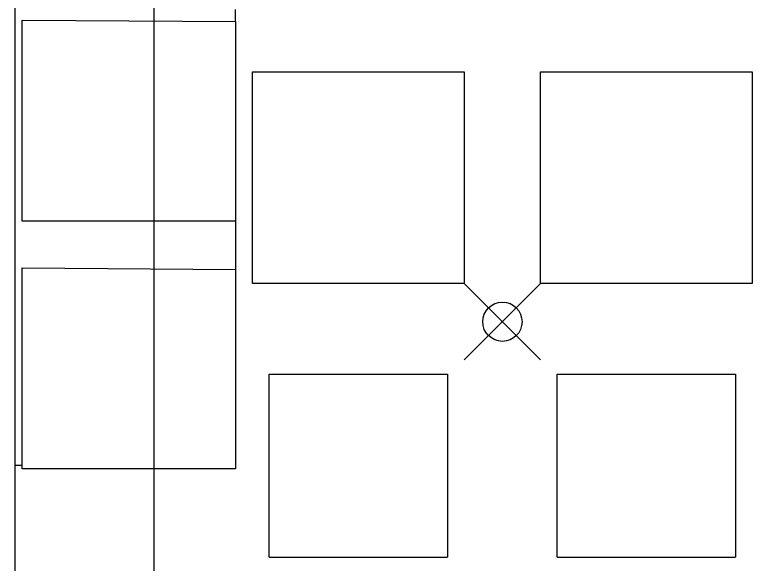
# Model space of a CAD drawing. Extents: x -13 to 110, y -10 to 99.
# Drawn here: x -13.1 to 35.67, y 22.31 to 58.67 of the extents above; entities that cross this region are included whole.
import ezdxf

# ---------------------------------------------------------------- set-up
doc = ezdxf.new("R2010")
doc.units = 0
doc.header["$MEASUREMENT"] = 0
doc.layers.get('0').update_dxf_attribs({"linetype": 'CONTINUOUS'})
doc.layers.add('参考线', color=172, linetype='CONTINUOUS')

msp = doc.modelspace()

# ---------------------------------------------------------------- linework, layer by layer
at = {"linetype": 'Continuous'}
for p, q in [((-13.10492, 99.3075), (-13.10492, -2.74231)), ((-3.90492, 95.5075), (-3.90492, 0.25769)), ((-12.60492, 45.01765), (-12.60492, 58.31765)), ((-12.60492, 58.31765), (1.49508, 58.21765)), ((1.49508, 58.21765), (1.49508, 45.01765)), ((1.49508, 58.21765), (1.49508, 45.01765)), ((1.49508, 45.01765), (-12.60492, 45.01765)), ((-12.60492, 28.61765), (-12.60492, 41.91765)), ((-12.60492, 41.91765), (1.49508, 41.81765)), ((1.49508, 41.81765), (1.49508, 28.61765)), ((1.49508, 41.81765), (1.49508, 28.61765)), ((3.72001, 22.7839), (3.72001, 34.88264)), ((3.72001, 34.88264), (15.51884, 34.88264)), ((15.51884, 34.88264), (15.51884, 22.7839)), ((22.77006, 22.7839), (22.77006, 34.88264)), ((22.77006, 34.88264), (34.56889, 34.88264)), ((34.56889, 34.88264), (34.56889, 22.7839)), ((1.49508, 28.61765), (-12.60492, 28.61765)), ((3.72001, 22.7839), (15.51884, 22.7839)), ((22.77006, 22.7839), (34.56889, 22.7839))]:
    msp.add_line(p, q, dxfattribs=at)
at = {"color": 0}
for p, q in [((2.61965, 54.8831), (16.6192, 54.8831)), ((2.61965, 40.8838), (2.61965, 54.8831)), ((16.6192, 54.8831), (16.6192, 40.8838)), ((21.6697, 54.8831), (35.669, 54.8831)), ((21.6697, 40.8838), (21.6697, 54.8831)), ((35.669, 54.8831), (35.669, 40.8838)), ((16.6192, 40.8838), (2.61965, 40.8838)), ((35.669, 40.8838), (21.6697, 40.8838))]:
    msp.add_line(p, q, dxfattribs=at)
at = {"linetype": 'Continuous'}
msp.add_circle((19.14455, 38.35845), 1.3, dxfattribs=at)
at = {"layer": '参考线', "linetype": 'Continuous'}
for p, q in [((1.49508, 58.21765), (1.49508, 59.01765)), ((1.49508, 45.01765), (1.49508, 41.81765)), ((16.6192, 40.8838), (21.6699, 35.8331)), ((16.6192, 35.8331), (21.6699, 40.8838)), ((-12.60492, 28.85248), (-13.10492, 28.85248))]:
    msp.add_line(p, q, dxfattribs=at)

doc.saveas('drawing.dxf')
